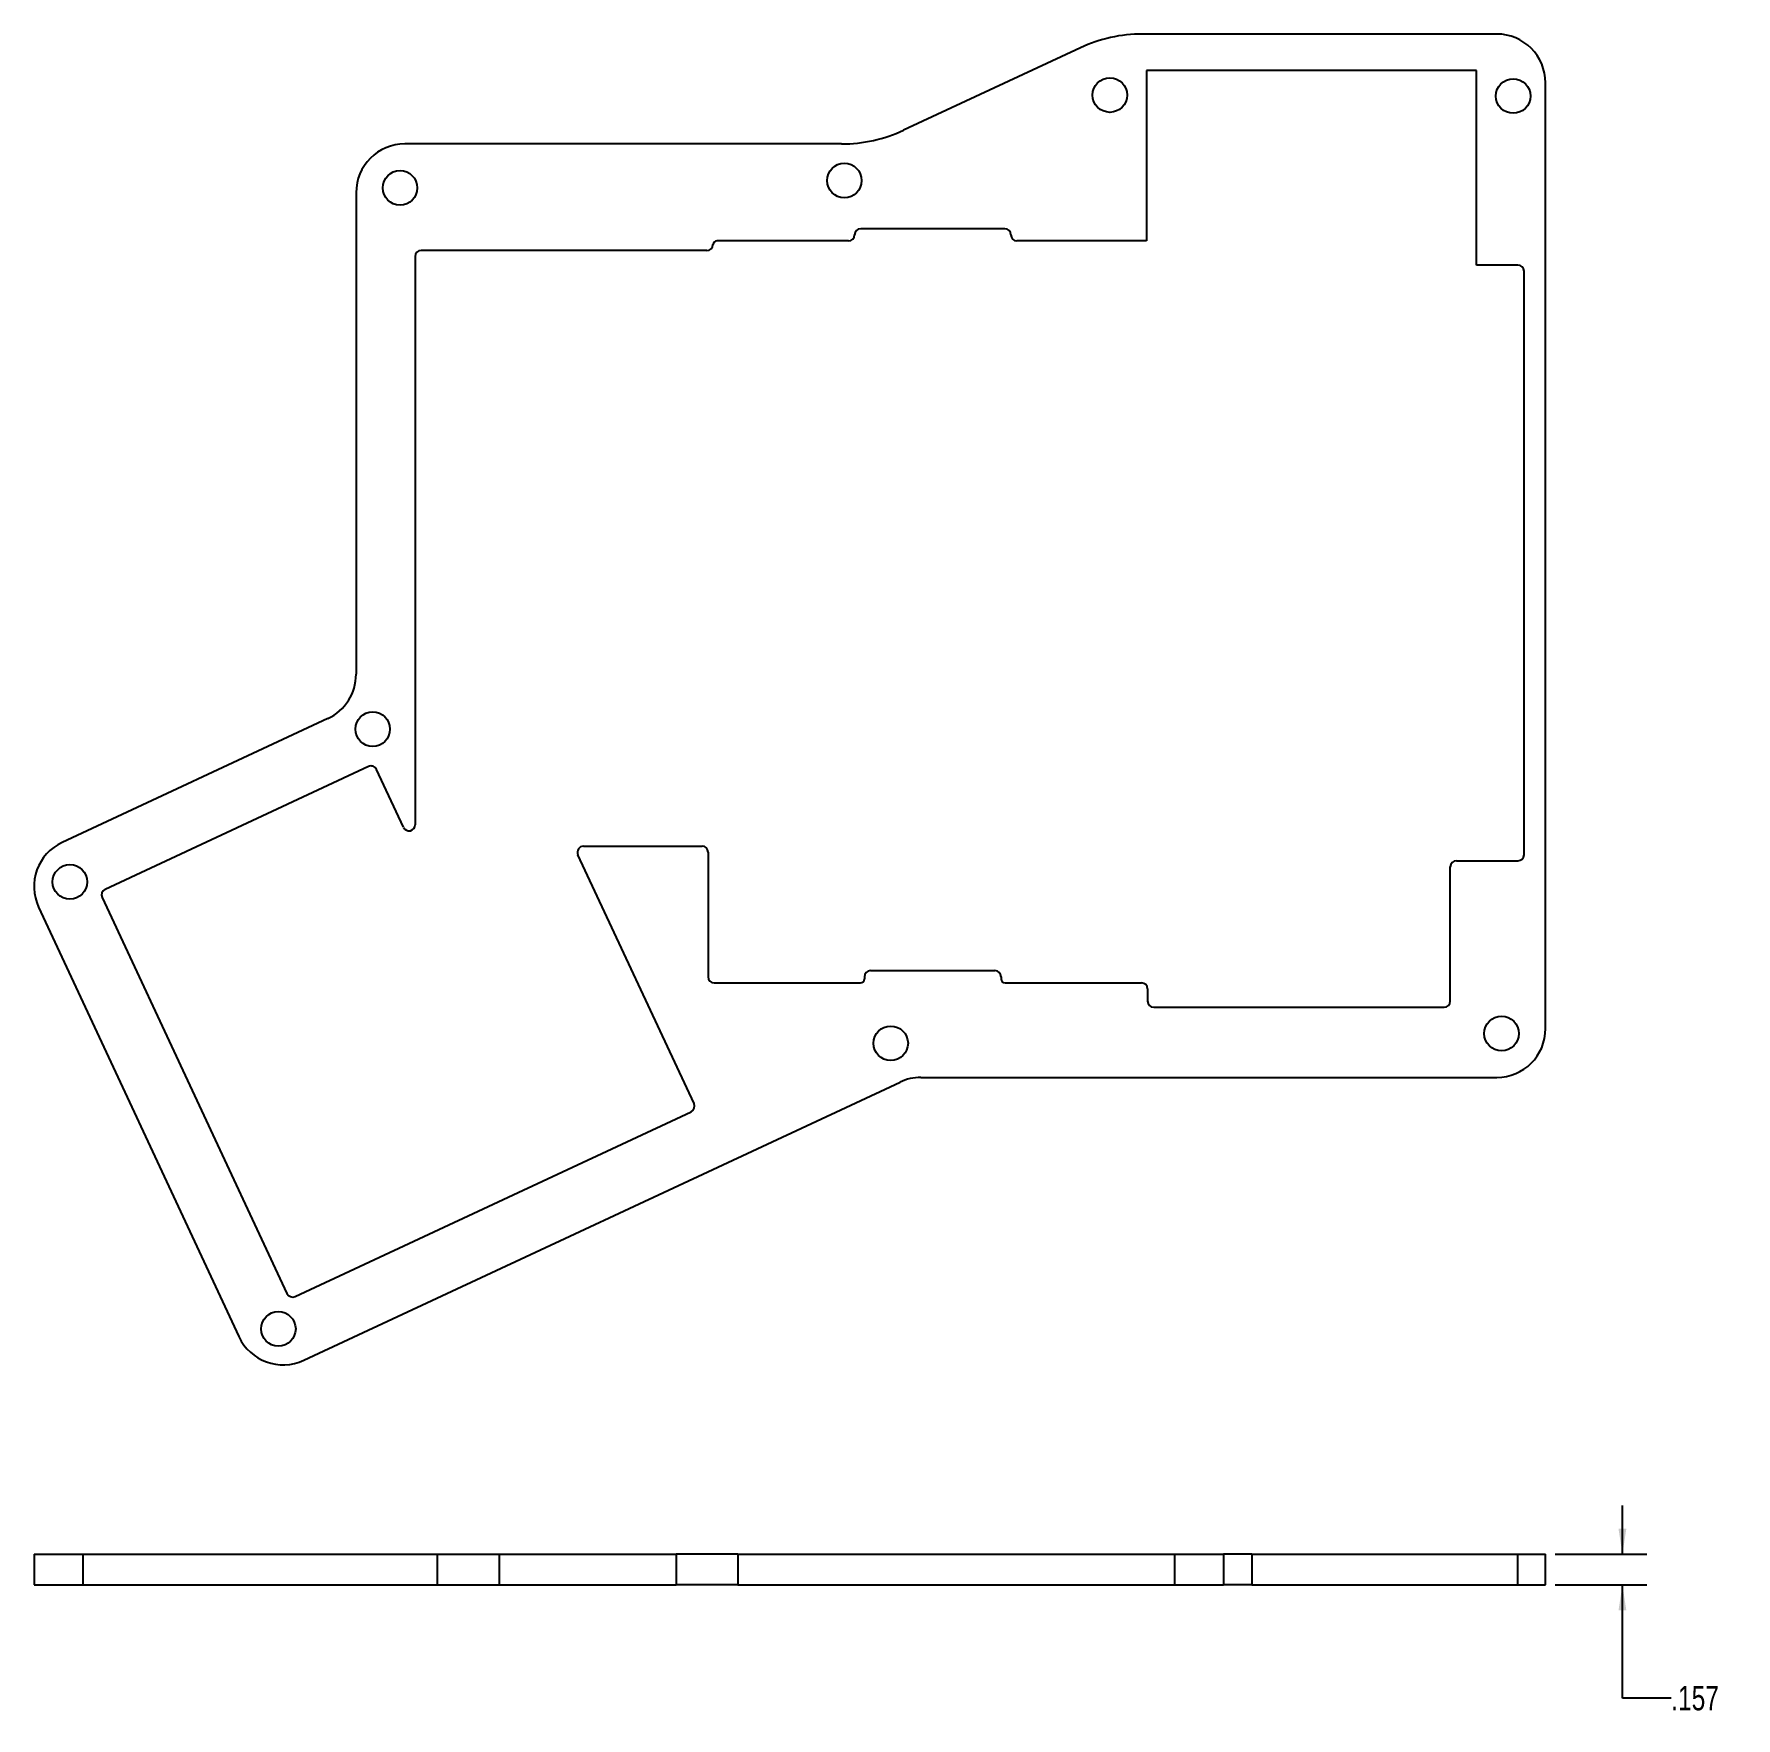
# Model space of a CAD drawing. Extents: x 4 to 12.71, y 1.62 to 10.24.
import ezdxf

# ---------------------------------------------------------------- set-up
doc = ezdxf.new("R2010")
doc.units = 0
doc.layers.get('0').update_dxf_attribs({"linetype": 'CONTINUOUS'})
doc.styles.add('SLDTEXTSTYLE0', font='TXT', dxfattribs={"width": 0.75})
doc.dimstyles.new('SLDDIMSTYLE0', dxfattribs={"dimtxt": 0.125, "dimasz": 0.13, "dimexe": 0, "dimexo": 0.0625, "dimgap": 0.03125, "dimtad": 0, "dimtih": 1, "dimtoh": 1, "dimdec": 3, "dimrnd": 1e-09, "dimzin": 12, "dimtxsty": 'SLDTEXTSTYLE0', "dimsah": 1, "dimcen": 0.09, "dimazin": 3, "dimtfac": 1, "dimtdec": 3, "dimtmove": 0, "dimatfit": 3, "dimtolj": 1, "dimtzin": 12})

# ---------------------------------------------------------------- blocks, each defined once
blk = doc.blocks.new('_D')
at = {"color": 7, "linetype": 'CONTINUOUS'}
for p, q in [((12.13, 2.4593), (12.13, 2.7093)), ((11.7863, 2.4593), (12.255, 2.4593)), ((11.7863, 2.3018), (12.255, 2.3018)), ((12.13, 1.7229), (12.13, 2.3018)), ((12.38, 1.7229), (12.13, 1.7229))]:
    blk.add_line(p, q, dxfattribs=at)
for points in [[(12.13, 2.4593), (12.15, 2.5893), (12.11, 2.5893)], [(12.13, 2.3018), (12.11, 2.1718), (12.15, 2.1718)]]:
    blk.add_solid(points, dxfattribs=at)
at = {"color": 7, "linetype": 'CONTINUOUS', "insert": (12.38, 1.7849), "char_height": 0.125, "attachment_point": 1, "style": 'SLDTEXTSTYLE0'}
blk.add_mtext('.157', dxfattribs=at)

msp = doc.modelspace()

# ---------------------------------------------------------------- linework, layer by layer
at = {"color": 7, "linetype": 'CONTINUOUS'}
for p, q in [((11.4863, 10.243), (9.672, 10.243)), ((9.355, 10.1727), (8.4495, 9.7504)), ((11.3831, 10.0555), (9.6932, 10.0555)), ((9.6932, 10.0555), (9.6932, 9.1835)), ((11.3831, 9.0598), (11.3831, 10.0555)), ((11.7363, 5.1502), (11.7363, 9.993)), ((8.1325, 9.6802), (5.8963, 9.6802)), ((5.6463, 9.4302), (5.6463, 6.965)), ((8.9675, 9.246), (8.23, 9.246)), ((8.1675, 9.1835), (7.4937, 9.1835)), ((9.6932, 9.1835), (9.03, 9.1835)), ((5.9488, 9.1035), (5.9488, 6.1943)), ((7.4425, 9.1347), (5.98, 9.1347)), ((11.595, 9.0598), (11.3831, 9.0598)), ((11.6263, 6.041), (11.6263, 9.0285)), ((5.502, 6.7384), (4.1417, 6.1039)), ((5.7096, 6.4923), (4.3615, 5.8636)), ((5.8892, 6.1811), (5.7511, 6.4772)), ((7.3765, 4.7664), (6.7825, 6.0402)), ((6.8108, 6.0847), (7.4175, 6.0847)), ((7.4488, 6.0535), (7.4488, 5.416)), ((11.2488, 5.291), (11.2488, 5.9785)), ((11.28, 6.0098), (11.595, 6.0098)), ((4.0209, 5.7717), (5.0462, 3.5736)), ((4.3464, 5.8221), (5.2921, 3.7943)), ((8.2488, 5.416), (8.2488, 5.4047)), ((8.28, 5.4473), (8.9175, 5.4473)), ((8.9488, 5.416), (8.9488, 5.4048)), ((7.48, 5.3847), (8.2288, 5.3847)), ((8.9688, 5.3848), (9.6675, 5.3848)), ((9.6988, 5.3535), (9.6988, 5.291)), ((9.73, 5.2598), (11.2175, 5.2598)), ((8.5371, 4.9002), (11.4863, 4.9002)), ((5.3784, 3.4527), (8.4314, 4.8767)), ((5.3337, 3.7791), (7.3614, 4.7249)), ((3.9974, 2.4593), (3.9974, 2.3018)), ((3.9974, 2.4593), (4.2474, 2.4593)), ((4.2474, 2.4593), (4.2474, 2.3018)), ((4.2474, 2.4593), (6.0618, 2.4593)), ((6.0618, 2.4593), (6.0618, 2.3018)), ((6.0618, 2.4593), (6.3787, 2.4593)), ((6.3787, 2.4593), (6.3787, 2.3018)), ((6.3787, 2.4593), (7.2843, 2.4593)), ((7.2843, 2.4593), (7.2843, 2.3018)), ((7.6012, 2.4593), (7.2843, 2.4593)), ((7.6012, 2.4593), (7.6012, 2.3018)), ((7.6012, 2.4593), (9.8374, 2.4593)), ((9.8374, 2.4593), (9.8374, 2.3018)), ((9.8374, 2.4593), (10.0874, 2.4593)), ((10.0874, 2.4593), (10.0874, 2.3018)), ((10.2318, 2.4593), (10.0874, 2.4593)), ((10.2318, 2.4593), (10.2318, 2.3018)), ((10.2318, 2.4593), (11.592, 2.4593)), ((11.592, 2.4593), (11.592, 2.3018)), ((11.592, 2.4593), (11.7363, 2.4593)), ((11.7363, 2.3018), (11.7363, 2.4593)), ((3.9974, 2.3018), (4.2474, 2.3018)), ((4.2474, 2.3018), (6.0618, 2.3018)), ((6.0618, 2.3018), (6.3787, 2.3018)), ((6.3787, 2.3018), (7.2843, 2.3018)), ((7.6012, 2.3018), (7.2843, 2.3018)), ((7.6012, 2.3018), (9.8374, 2.3018)), ((9.8374, 2.3018), (10.0874, 2.3018)), ((10.2318, 2.3018), (10.0874, 2.3018)), ((10.2318, 2.3018), (11.592, 2.3018)), ((11.592, 2.3018), (11.7363, 2.3018))]:
    msp.add_line(p, q, dxfattribs=at)
for centre in [(9.5057, 9.9305), (11.5706, 9.9255), (5.8713, 9.4552), (8.1463, 9.4927), (5.7314, 6.6838), (4.181, 5.9016), (8.3837, 5.0752), (11.5113, 5.1252), (5.2485, 3.6128)]:
    msp.add_circle(centre, 0.0885, dxfattribs=at)
for centre, radius, start, end in [((9.672, 9.493), 0.75, 90, 115), ((11.4863, 9.993), 0.25, 0, 90), ((5.8963, 9.4302), 0.25, 90, 180), ((8.1325, 10.4302), 0.75, 270, 295), ((8.23, 9.2148), 0.0313, 90, 180), ((8.9675, 9.2148), 0.0312, 0, 90), ((7.4425, 9.166), 0.0312, 270, 357.29431), ((7.4937, 9.1635), 0.02, 90, 177.29431), ((8.1675, 9.2148), 0.0312, 270, 0), ((9.03, 9.2148), 0.0312, 180, 270), ((5.98, 9.1035), 0.0313, 90, 180), ((11.595, 9.0285), 0.0312, 0, 90), ((5.3963, 6.965), 0.25, 295.00635, 0), ((5.7228, 6.464), 0.0313, 25.00431, 115.00431), ((5.9175, 6.1943), 0.0313, 205.00431, 0), ((4.2474, 5.8774), 0.25, 115.00635, 205.00635), ((6.8108, 6.0535), 0.0312, 90, 205), ((7.4175, 6.0535), 0.0313, 0, 90), ((11.595, 6.041), 0.0313, 270, 0), ((11.28, 5.9785), 0.0313, 90, 180), ((4.3747, 5.8353), 0.0313, 115.00431, 205.00431), ((7.48, 5.416), 0.0312, 180, 270), ((8.2288, 5.4047), 0.02, 270, 0), ((8.28, 5.416), 0.0313, 90, 180), ((8.9175, 5.416), 0.0313, 0, 90), ((8.9688, 5.4048), 0.02, 180, 270), ((9.6675, 5.3535), 0.0312, 0, 90), ((9.73, 5.291), 0.0312, 180, 270), ((11.2175, 5.291), 0.0312, 270, 0), ((11.4863, 5.1502), 0.25, 270, 0), ((8.5371, 4.6502), 0.25, 90, 115.00635), ((7.3482, 4.7532), 0.0312, 295.00431, 25), ((5.3205, 3.8075), 0.0313, 205.00431, 295.00431), ((5.2727, 3.6792), 0.25, 205.00635, 295.00635)]:
    msp.add_arc(centre, radius, start, end, dxfattribs=at)

# ---------------------------------------------------------------- dimensions: what is measured, and where the dimension line sits
dim = msp.add_linear_dim(base=(12.13, 2.45931), p1=(11.7363, 2.30183), p2=(11.7363, 2.45931), angle=90, dimstyle='SLDDIMSTYLE0', dxfattribs=at)
dim.commit()
dim.dimension.update_dxf_attribs({"geometry": '_D', "text_midpoint": (12.13, 1.72294), "dimtype": 160})

doc.saveas('drawing.dxf')
